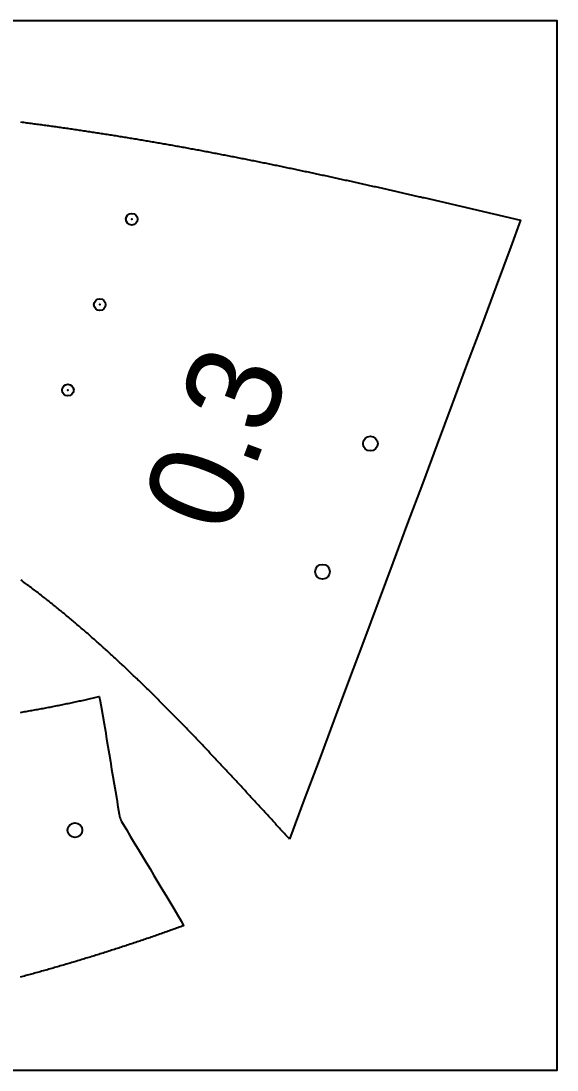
# Model space of a CAD drawing. Extents: x 65 to 369, y 520 to 566.
# Drawn here: x 135.28 to 158.78, y 519.79 to 565.79 of the extents above; entities that cross this region are included whole.
import ezdxf

# ---------------------------------------------------------------- set-up
doc = ezdxf.new("R2010")
doc.units = 0
doc.header["$PDMODE"] = 32
doc.header["$PDSIZE"] = 0.51
doc.layers.get('0').update_dxf_attribs({"linetype": 'CONTINUOUS'})
for name, color, linetype in [('ANNOTATION', 7, 'CONTINUOUS'), ('CUT_SHEET', 1, 'CONTINUOUS'), ('DRILLING', 3, 'CONTINUOUS'), ('ENGRAVE', 4, 'CONTINUOUS')]:
    doc.layers.add(name, color=color, linetype=linetype)
doc.styles.add('TW_CEN_MT', font='txt')

# ---------------------------------------------------------------- blocks, each defined once
blk = doc.blocks.new('*U782')
at = {"layer": 'ENGRAVE'}
blk.add_point((0, 0), dxfattribs=at)
blk = doc.blocks.new('*U783')
at = {"layer": 'ENGRAVE', "color": 0, "linetype": 'BYBLOCK'}
for p in [(0, 0), (4, 0), (8, 0)]:
    blk.add_blockref('*U782', p, dxfattribs=at)
blk = doc.blocks.new('*U1029')
at = {"layer": 'ANNOTATION', "color": 7, "style": 'TW_CEN_MT'}
blk.add_text('0.3', height=4.1481, rotation=69.5041, dxfattribs=at).set_placement((144.399, 543.14))

msp = doc.modelspace()

# ---------------------------------------------------------------- linework, layer by layer
for points in [[(135.267, 561.358, 0), (135.332, 561.349, 0), (135.396, 561.341, 0), (135.46, 561.333, 0), (135.524, 561.324, 0), (135.588, 561.316, 0), (135.653, 561.308, 0), (135.717, 561.299, 0), (135.781, 561.291, 0), (135.845, 561.282, 0), (135.909, 561.274, 0), (135.973, 561.265, 0), (136.038, 561.256, 0), (136.102, 561.248, 0), (136.166, 561.239, 0), (136.23, 561.23, 0), (136.294, 561.222, 0), (136.358, 561.213, 0), (136.423, 561.204, 0), (136.487, 561.195, 0), (136.551, 561.186, 0), (136.615, 561.178, 0), (136.679, 561.169, 0), (136.743, 561.16, 0), (136.807, 561.151, 0), (136.871, 561.142, 0), (136.936, 561.133, 0), (137, 561.124, 0), (137.064, 561.115, 0), (137.128, 561.105, 0), (137.192, 561.096, 0), (137.256, 561.087, 0), (137.32, 561.078, 0), (137.384, 561.069, 0), (137.448, 561.059, 0), (137.512, 561.05, 0), (137.576, 561.041, 0), (137.64, 561.031, 0), (137.704, 561.022, 0), (137.768, 561.013, 0), (137.832, 561.003, 0), (137.897, 560.994, 0), (137.961, 560.984, 0), (138.025, 560.975, 0), (138.089, 560.965, 0), (138.153, 560.955, 0), (138.217, 560.946, 0), (138.281, 560.936, 0), (138.345, 560.926, 0), (138.409, 560.917, 0), (138.473, 560.907, 0), (138.537, 560.897, 0), (138.601, 560.887, 0), (138.664, 560.878, 0), (138.728, 560.868, 0), (138.792, 560.858, 0), (138.856, 560.848, 0), (138.92, 560.838, 0), (138.984, 560.828, 0), (139.048, 560.818, 0), (139.112, 560.808, 0), (139.176, 560.798, 0), (139.24, 560.788, 0), (139.304, 560.778, 0), (139.368, 560.767, 0), (139.432, 560.757, 0), (139.496, 560.747, 0), (139.56, 560.737, 0), (139.623, 560.726, 0), (139.687, 560.716, 0), (139.751, 560.706, 0), (139.815, 560.695, 0), (139.879, 560.685, 0), (139.943, 560.674, 0), (140.007, 560.664, 0), (140.07, 560.653, 0), (140.134, 560.643, 0), (140.198, 560.632, 0), (140.262, 560.622, 0), (140.326, 560.611, 0), (140.39, 560.6, 0), (140.453, 560.59, 0), (140.517, 560.579, 0), (140.581, 560.568, 0), (140.645, 560.557, 0), (140.709, 560.547, 0), (140.772, 560.536, 0), (140.836, 560.525, 0), (140.9, 560.514, 0), (140.964, 560.503, 0), (141.027, 560.492, 0), (141.091, 560.481, 0), (141.155, 560.47, 0), (141.219, 560.459, 0), (141.282, 560.448, 0), (141.346, 560.437, 0), (141.41, 560.426, 0), (141.473, 560.415, 0), (141.537, 560.404, 0), (141.601, 560.393, 0), (141.665, 560.381, 0), (141.728, 560.37, 0), (141.792, 560.359, 0), (141.856, 560.347, 0), (141.919, 560.336, 0), (141.983, 560.325, 0), (142.046, 560.313, 0), (142.11, 560.302, 0), (142.174, 560.291, 0), (142.237, 560.279, 0), (142.301, 560.268, 0), (142.365, 560.256, 0), (142.428, 560.245, 0), (142.492, 560.233, 0), (142.555, 560.221, 0), (142.619, 560.21, 0), (142.682, 560.198, 0), (142.746, 560.186, 0), (142.81, 560.175, 0), (142.873, 560.163, 0), (142.937, 560.151, 0), (143, 560.14, 0), (143.064, 560.128, 0), (143.127, 560.116, 0), (143.191, 560.104, 0), (143.254, 560.092, 0), (143.318, 560.08, 0), (143.381, 560.068, 0), (143.445, 560.056, 0), (143.508, 560.044, 0), (143.571, 560.032, 0), (143.635, 560.02, 0), (143.698, 560.008, 0), (143.762, 559.996, 0), (143.825, 559.984, 0), (143.889, 559.972, 0), (143.952, 559.96, 0), (144.015, 559.948, 0), (144.079, 559.936, 0), (144.142, 559.923, 0), (144.205, 559.911, 0), (144.269, 559.899, 0), (144.332, 559.887, 0), (144.396, 559.874, 0), (144.459, 559.862, 0), (144.522, 559.85, 0), (144.586, 559.837, 0), (144.649, 559.825, 0), (144.712, 559.812, 0), (144.775, 559.8, 0), (144.839, 559.787, 0), (144.902, 559.775, 0), (144.965, 559.762, 0), (145.028, 559.75, 0), (145.092, 559.737, 0), (145.155, 559.725, 0), (145.218, 559.712, 0), (145.281, 559.7, 0), (145.345, 559.687, 0), (145.408, 559.674, 0), (145.471, 559.662, 0), (145.534, 559.649, 0), (145.597, 559.636, 0), (145.661, 559.623, 0), (145.724, 559.611, 0), (145.787, 559.598, 0), (145.85, 559.585, 0), (145.913, 559.572, 0), (145.976, 559.559, 0), (146.039, 559.547, 0), (146.103, 559.534, 0), (146.166, 559.521, 0), (146.229, 559.508, 0), (146.292, 559.495, 0), (146.355, 559.482, 0), (146.418, 559.469, 0), (146.481, 559.456, 0), (146.544, 559.443, 0), (146.607, 559.43, 0), (146.67, 559.417, 0), (146.733, 559.404, 0), (146.796, 559.391, 0), (146.859, 559.378, 0), (146.922, 559.364, 0), (146.985, 559.351, 0), (147.048, 559.338, 0), (147.111, 559.325, 0), (147.174, 559.312, 0), (147.237, 559.299, 0), (147.3, 559.285, 0), (147.363, 559.272, 0), (147.426, 559.259, 0), (147.489, 559.245, 0), (147.552, 559.232, 0), (147.615, 559.219, 0), (147.678, 559.206, 0), (147.741, 559.192, 0), (147.804, 559.179, 0), (147.867, 559.165, 0), (147.93, 559.152, 0), (147.993, 559.139, 0), (148.056, 559.125, 0), (148.119, 559.112, 0), (148.182, 559.098, 0), (148.244, 559.085, 0), (148.307, 559.071, 0), (148.37, 559.058, 0), (148.433, 559.044, 0), (148.496, 559.031, 0), (148.559, 559.017, 0), (148.622, 559.004, 0), (148.684, 558.99, 0), (148.747, 558.976, 0), (148.81, 558.963, 0), (148.873, 558.949, 0), (148.936, 558.935, 0), (148.999, 558.922, 0), (149.061, 558.908, 0), (149.124, 558.894, 0), (149.187, 558.881, 0), (149.25, 558.867, 0), (149.312, 558.853, 0), (149.375, 558.84, 0), (149.438, 558.826, 0), (149.501, 558.812, 0), (149.564, 558.798, 0), (149.626, 558.784, 0), (149.689, 558.771, 0), (149.752, 558.757, 0), (149.814, 558.743, 0), (149.877, 558.729, 0), (149.94, 558.715, 0), (150.003, 558.701, 0), (150.065, 558.688, 0), (150.128, 558.674, 0), (150.191, 558.66, 0), (150.253, 558.646, 0), (150.316, 558.632, 0), (150.379, 558.618, 0), (150.441, 558.604, 0), (150.504, 558.59, 0), (150.567, 558.576, 0), (150.629, 558.562, 0), (150.692, 558.548, 0), (150.755, 558.534, 0), (150.817, 558.52, 0), (150.88, 558.506, 0), (150.943, 558.492, 0), (151.005, 558.478, 0), (151.068, 558.464, 0), (151.13, 558.45, 0), (151.193, 558.436, 0), (151.256, 558.422, 0), (151.318, 558.408, 0), (151.381, 558.393, 0), (151.443, 558.379, 0), (151.506, 558.365, 0), (151.568, 558.351, 0), (151.631, 558.337, 0), (151.694, 558.323, 0), (151.756, 558.309, 0), (151.819, 558.294, 0), (151.881, 558.28, 0), (151.944, 558.266, 0), (152.006, 558.252, 0), (152.069, 558.238, 0), (152.131, 558.223, 0), (152.194, 558.209, 0), (152.256, 558.195, 0), (152.319, 558.181, 0), (152.381, 558.166, 0), (152.444, 558.152, 0), (152.506, 558.138, 0), (152.569, 558.124, 0), (152.631, 558.109, 0), (152.694, 558.095, 0), (152.756, 558.081, 0), (152.819, 558.067, 0), (152.881, 558.052, 0), (152.943, 558.038, 0), (153.006, 558.024, 0), (153.068, 558.009, 0), (153.131, 557.995, 0), (153.193, 557.981, 0), (153.256, 557.966, 0), (153.318, 557.952, 0), (153.381, 557.938, 0), (153.443, 557.923, 0), (153.505, 557.909, 0), (153.568, 557.894, 0), (153.63, 557.88, 0), (153.693, 557.866, 0), (153.755, 557.851, 0), (153.817, 557.837, 0), (153.88, 557.822, 0), (153.942, 557.808, 0), (154.004, 557.794, 0), (154.067, 557.779, 0), (154.129, 557.765, 0), (154.191, 557.75, 0), (154.254, 557.736, 0), (154.316, 557.722, 0), (154.379, 557.707, 0), (154.441, 557.693, 0), (154.503, 557.678, 0), (154.566, 557.664, 0), (154.628, 557.649, 0), (154.69, 557.635, 0), (154.752, 557.62, 0), (154.815, 557.606, 0), (154.877, 557.591, 0), (154.939, 557.577, 0), (155.002, 557.563, 0), (155.064, 557.548, 0), (155.126, 557.534, 0), (155.189, 557.519, 0), (155.251, 557.505, 0), (155.313, 557.49, 0), (155.375, 557.476, 0), (155.438, 557.461, 0), (155.5, 557.447, 0), (155.562, 557.432, 0), (155.624, 557.418, 0), (155.687, 557.403, 0), (155.749, 557.389, 0), (155.811, 557.374, 0), (155.873, 557.36, 0), (155.936, 557.345, 0), (155.998, 557.331, 0), (156.06, 557.316, 0), (156.122, 557.302, 0), (156.185, 557.287, 0), (156.247, 557.273, 0), (156.309, 557.258, 0), (156.371, 557.244, 0), (156.433, 557.229, 0), (156.496, 557.215, 0), (156.558, 557.2, 0), (156.62, 557.186, 0), (156.682, 557.171, 0), (156.744, 557.157, 0), (156.807, 557.142, 0), (156.869, 557.128, 0), (156.931, 557.113, 0), (156.993, 557.099, 0), (157.055, 557.084, 0), (157.117, 557.07, 0), (157.18, 557.055, 0), (156.763, 555.881, 0), (156.116, 554.15, 0), (155.469, 552.419, 0), (154.821, 550.688, 0), (154.174, 548.957, 0), (153.527, 547.225, 0), (152.88, 545.494, 0), (152.233, 543.763, 0), (151.586, 542.032, 0), (150.939, 540.3, 0), (150.292, 538.569, 0), (149.644, 536.838, 0), (148.997, 535.107, 0), (148.35, 533.376, 0), (147.703, 531.644, 0), (147.056, 529.913, 0)], [(147.056, 529.913, 0), (147.013, 529.96, 0), (146.969, 530.008, 0), (146.926, 530.055, 0), (146.882, 530.103, 0), (146.839, 530.15, 0), (146.795, 530.197, 0), (146.752, 530.245, 0), (146.709, 530.292, 0), (146.665, 530.339, 0), (146.622, 530.387, 0), (146.578, 530.434, 0), (146.535, 530.481, 0), (146.491, 530.529, 0), (146.448, 530.576, 0), (146.405, 530.624, 0), (146.361, 530.671, 0), (146.318, 530.718, 0), (146.274, 530.766, 0), (146.231, 530.813, 0), (146.188, 530.86, 0), (146.144, 530.907, 0), (146.101, 530.955, 0), (146.057, 531.002, 0), (146.014, 531.049, 0), (145.971, 531.096, 0), (145.927, 531.144, 0), (145.884, 531.191, 0), (145.841, 531.238, 0), (145.797, 531.285, 0), (145.754, 531.333, 0), (145.711, 531.38, 0), (145.667, 531.427, 0), (145.624, 531.474, 0), (145.581, 531.521, 0), (145.537, 531.568, 0), (145.494, 531.615, 0), (145.45, 531.663, 0), (145.407, 531.71, 0), (145.364, 531.757, 0), (145.32, 531.804, 0), (145.277, 531.851, 0), (145.234, 531.898, 0), (145.19, 531.945, 0), (145.147, 531.992, 0), (145.104, 532.039, 0), (145.06, 532.086, 0), (145.017, 532.133, 0), (144.974, 532.18, 0), (144.93, 532.227, 0), (144.887, 532.273, 0), (144.843, 532.32, 0), (144.8, 532.367, 0), (144.757, 532.414, 0), (144.713, 532.461, 0), (144.67, 532.508, 0), (144.627, 532.554, 0), (144.583, 532.601, 0), (144.54, 532.648, 0), (144.496, 532.694, 0), (144.453, 532.741, 0), (144.409, 532.788, 0), (144.366, 532.834, 0), (144.323, 532.881, 0), (144.279, 532.928, 0), (144.236, 532.974, 0), (144.192, 533.021, 0), (144.149, 533.067, 0), (144.105, 533.114, 0), (144.062, 533.16, 0), (144.018, 533.207, 0), (143.975, 533.253, 0), (143.931, 533.3, 0), (143.888, 533.346, 0), (143.844, 533.392, 0), (143.801, 533.439, 0), (143.757, 533.485, 0), (143.714, 533.531, 0), (143.67, 533.577, 0), (143.627, 533.624, 0), (143.583, 533.67, 0), (143.539, 533.716, 0), (143.496, 533.762, 0), (143.452, 533.808, 0), (143.409, 533.854, 0), (143.365, 533.9, 0), (143.321, 533.946, 0), (143.278, 533.992, 0), (143.234, 534.038, 0), (143.19, 534.084, 0), (143.147, 534.13, 0), (143.103, 534.176, 0), (143.059, 534.222, 0), (143.015, 534.268, 0), (142.972, 534.313, 0), (142.928, 534.359, 0), (142.884, 534.405, 0), (142.84, 534.45, 0), (142.797, 534.496, 0), (142.753, 534.542, 0), (142.709, 534.587, 0), (142.665, 534.633, 0), (142.621, 534.678, 0), (142.577, 534.724, 0), (142.533, 534.769, 0), (142.489, 534.814, 0), (142.446, 534.86, 0), (142.402, 534.905, 0), (142.358, 534.95, 0), (142.314, 534.996, 0), (142.27, 535.041, 0), (142.226, 535.086, 0), (142.182, 535.131, 0), (142.137, 535.176, 0), (142.093, 535.221, 0), (142.049, 535.266, 0), (142.005, 535.311, 0), (141.961, 535.356, 0), (141.917, 535.401, 0), (141.873, 535.446, 0), (141.829, 535.491, 0), (141.784, 535.536, 0), (141.74, 535.58, 0), (141.696, 535.625, 0), (141.652, 535.67, 0), (141.607, 535.714, 0), (141.563, 535.759, 0), (141.519, 535.803, 0), (141.474, 535.848, 0), (141.43, 535.892, 0), (141.385, 535.937, 0), (141.341, 535.981, 0), (141.297, 536.026, 0), (141.252, 536.07, 0), (141.208, 536.114, 0), (141.163, 536.158, 0), (141.118, 536.202, 0), (141.074, 536.246, 0), (141.029, 536.291, 0), (140.985, 536.335, 0), (140.94, 536.378, 0), (140.895, 536.422, 0), (140.851, 536.466, 0), (140.806, 536.51, 0), (140.761, 536.554, 0), (140.716, 536.598, 0), (140.672, 536.641, 0), (140.627, 536.685, 0), (140.582, 536.729, 0), (140.537, 536.772, 0), (140.492, 536.816, 0), (140.447, 536.859, 0), (140.402, 536.902, 0), (140.357, 536.946, 0), (140.312, 536.989, 0), (140.267, 537.032, 0), (140.222, 537.075, 0), (140.177, 537.119, 0), (140.132, 537.162, 0), (140.087, 537.205, 0), (140.041, 537.248, 0), (139.996, 537.291, 0), (139.951, 537.333, 0), (139.906, 537.376, 0), (139.86, 537.419, 0), (139.815, 537.462, 0), (139.77, 537.504, 0), (139.724, 537.547, 0), (139.679, 537.59, 0), (139.633, 537.632, 0), (139.588, 537.675, 0), (139.542, 537.717, 0), (139.497, 537.759, 0), (139.451, 537.802, 0), (139.405, 537.844, 0), (139.36, 537.886, 0), (139.314, 537.928, 0), (139.268, 537.97, 0), (139.223, 538.012, 0), (139.177, 538.054, 0), (139.131, 538.096, 0), (139.085, 538.138, 0), (139.039, 538.179, 0), (138.993, 538.221, 0), (138.947, 538.263, 0), (138.901, 538.304, 0), (138.855, 538.346, 0), (138.809, 538.387, 0), (138.763, 538.429, 0), (138.717, 538.47, 0), (138.67, 538.511, 0), (138.624, 538.553, 0), (138.578, 538.594, 0), (138.532, 538.635, 0), (138.485, 538.676, 0), (138.439, 538.717, 0), (138.392, 538.758, 0), (138.346, 538.799, 0), (138.299, 538.84, 0), (138.253, 538.88, 0), (138.206, 538.921, 0), (138.16, 538.962, 0), (138.113, 539.002, 0), (138.066, 539.043, 0), (138.019, 539.083, 0), (137.973, 539.123, 0), (137.926, 539.164, 0), (137.879, 539.204, 0), (137.832, 539.244, 0), (137.785, 539.284, 0), (137.738, 539.324, 0), (137.691, 539.364, 0), (137.644, 539.404, 0), (137.597, 539.444, 0), (137.55, 539.483, 0), (137.502, 539.523, 0), (137.455, 539.563, 0), (137.408, 539.602, 0), (137.36, 539.642, 0), (137.313, 539.681, 0), (137.266, 539.72, 0), (137.218, 539.76, 0), (137.171, 539.799, 0), (137.123, 539.838, 0), (137.075, 539.877, 0), (137.028, 539.916, 0), (136.98, 539.955, 0), (136.932, 539.994, 0), (136.884, 540.032, 0), (136.837, 540.071, 0), (136.789, 540.11, 0), (136.741, 540.148, 0), (136.693, 540.187, 0), (136.645, 540.225, 0), (136.597, 540.263, 0), (136.548, 540.302, 0), (136.5, 540.34, 0), (136.452, 540.378, 0), (136.404, 540.416, 0), (136.355, 540.454, 0), (136.307, 540.492, 0), (136.259, 540.529, 0), (136.21, 540.567, 0), (136.161, 540.605, 0), (136.113, 540.642, 0), (136.064, 540.68, 0), (136.016, 540.717, 0), (135.967, 540.755, 0), (135.918, 540.792, 0), (135.869, 540.829, 0), (135.82, 540.866, 0), (135.771, 540.903, 0), (135.722, 540.94, 0), (135.673, 540.977, 0), (135.624, 541.014, 0), (135.575, 541.051, 0), (135.526, 541.088, 0), (135.476, 541.124, 0), (135.427, 541.161, 0), (135.378, 541.197, 0), (135.328, 541.234, 0), (135.279, 541.27, 0)], [(135.26, 535.468, 0), (135.322, 535.479, 0), (135.384, 535.489, 0), (135.446, 535.5, 0), (135.508, 535.511, 0), (135.57, 535.522, 0), (135.632, 535.532, 0), (135.694, 535.543, 0), (135.755, 535.554, 0), (135.817, 535.565, 0), (135.879, 535.577, 0), (135.941, 535.588, 0), (136.003, 535.599, 0), (136.064, 535.61, 0), (136.126, 535.622, 0), (136.188, 535.633, 0), (136.249, 535.645, 0), (136.311, 535.656, 0), (136.373, 535.668, 0), (136.434, 535.68, 0), (136.496, 535.691, 0), (136.558, 535.703, 0), (136.619, 535.715, 0), (136.681, 535.727, 0), (136.742, 535.739, 0), (136.804, 535.751, 0), (136.865, 535.763, 0), (136.927, 535.776, 0), (136.989, 535.788, 0), (137.05, 535.8, 0), (137.111, 535.813, 0), (137.173, 535.825, 0), (137.234, 535.838, 0), (137.296, 535.85, 0), (137.357, 535.863, 0), (137.418, 535.876, 0), (137.48, 535.889, 0), (137.541, 535.902, 0), (137.602, 535.915, 0), (137.664, 535.928, 0), (137.725, 535.941, 0), (137.786, 535.954, 0), (137.848, 535.967, 0), (137.909, 535.98, 0), (137.97, 535.994, 0), (138.031, 536.007, 0), (138.092, 536.021, 0), (138.153, 536.034, 0), (138.215, 536.048, 0), (138.276, 536.062, 0), (138.337, 536.076, 0), (138.398, 536.089, 0), (138.459, 536.103, 0), (138.52, 536.117, 0), (138.581, 536.131, 0), (138.642, 536.146, 0), (138.703, 536.16, 0), (138.76, 535.963, 0), (138.815, 535.632, 0), (138.871, 535.301, 0), (138.926, 534.97, 0), (138.981, 534.639, 0), (139.036, 534.308, 0), (139.092, 533.977, 0), (139.147, 533.646, 0), (139.202, 533.315, 0), (139.257, 532.984, 0), (139.313, 532.653, 0), (139.368, 532.322, 0), (139.423, 531.991, 0), (139.479, 531.66, 0), (139.534, 531.329, 0), (139.589, 530.998, 0), (139.604, 530.918, 0), (139.62, 530.857, 0), (139.64, 530.796, 0), (139.664, 530.737, 0), (139.692, 530.679, 0), (139.73, 530.613, 0), (139.903, 530.325, 0), (140.076, 530.038, 0), (140.248, 529.75, 0), (140.421, 529.463, 0), (140.594, 529.175, 0), (140.767, 528.887, 0), (140.94, 528.6, 0), (141.113, 528.312, 0), (141.286, 528.024, 0), (141.458, 527.737, 0), (141.631, 527.449, 0), (141.804, 527.161, 0), (141.977, 526.874, 0), (142.15, 526.586, 0), (142.323, 526.299, 0), (142.409, 526.109, 0), (142.347, 526.087, 0), (142.286, 526.065, 0), (142.224, 526.043, 0), (142.163, 526.021, 0), (142.101, 525.999, 0), (142.04, 525.977, 0), (141.978, 525.955, 0), (141.916, 525.933, 0), (141.855, 525.911, 0), (141.793, 525.889, 0), (141.732, 525.867, 0), (141.67, 525.846, 0), (141.608, 525.824, 0), (141.547, 525.802, 0), (141.485, 525.781, 0), (141.423, 525.759, 0), (141.361, 525.738, 0), (141.3, 525.716, 0), (141.238, 525.695, 0), (141.176, 525.674, 0), (141.114, 525.652, 0), (141.053, 525.631, 0), (140.991, 525.61, 0), (140.929, 525.588, 0), (140.867, 525.567, 0), (140.805, 525.546, 0), (140.743, 525.525, 0), (140.682, 525.504, 0), (140.62, 525.483, 0), (140.558, 525.462, 0), (140.496, 525.441, 0), (140.434, 525.421, 0), (140.372, 525.4, 0), (140.31, 525.379, 0), (140.248, 525.358, 0), (140.186, 525.338, 0), (140.124, 525.317, 0), (140.062, 525.297, 0), (140, 525.276, 0), (139.938, 525.256, 0), (139.876, 525.235, 0), (139.814, 525.215, 0), (139.752, 525.195, 0), (139.689, 525.174, 0), (139.627, 525.154, 0), (139.565, 525.134, 0), (139.503, 525.114, 0), (139.441, 525.094, 0), (139.379, 525.074, 0), (139.316, 525.054, 0), (139.254, 525.034, 0), (139.192, 525.014, 0), (139.13, 524.994, 0), (139.067, 524.974, 0), (139.005, 524.954, 0), (138.943, 524.935, 0), (138.881, 524.915, 0), (138.818, 524.895, 0), (138.756, 524.876, 0), (138.694, 524.856, 0), (138.631, 524.837, 0), (138.569, 524.817, 0), (138.506, 524.798, 0), (138.444, 524.779, 0), (138.382, 524.759, 0), (138.319, 524.74, 0), (138.257, 524.721, 0), (138.194, 524.702, 0), (138.132, 524.683, 0), (138.069, 524.664, 0), (138.007, 524.645, 0), (137.944, 524.626, 0), (137.882, 524.607, 0), (137.819, 524.588, 0), (137.757, 524.569, 0), (137.694, 524.55, 0), (137.632, 524.531, 0), (137.569, 524.513, 0), (137.506, 524.494, 0), (137.444, 524.476, 0), (137.381, 524.457, 0), (137.318, 524.438, 0), (137.256, 524.42, 0), (137.193, 524.402, 0), (137.13, 524.383, 0), (137.068, 524.365, 0), (137.005, 524.347, 0), (136.942, 524.328, 0), (136.88, 524.31, 0), (136.817, 524.292, 0), (136.754, 524.274, 0), (136.691, 524.256, 0), (136.628, 524.238, 0), (136.566, 524.22, 0), (136.503, 524.202, 0), (136.44, 524.184, 0), (136.377, 524.167, 0), (136.314, 524.149, 0), (136.251, 524.131, 0), (136.188, 524.114, 0), (136.126, 524.096, 0), (136.063, 524.078, 0), (136, 524.061, 0), (135.937, 524.043, 0), (135.874, 524.026, 0), (135.811, 524.009, 0), (135.748, 523.991, 0), (135.685, 523.974, 0), (135.622, 523.957, 0), (135.559, 523.94, 0), (135.496, 523.923, 0), (135.433, 523.905, 0), (135.37, 523.888, 0), (135.307, 523.871, 0), (135.243, 523.855, 0)]]:
    msp.add_polyline3d(points)
at = {"layer": 'CUT_SHEET'}
msp.add_lwpolyline([(64.7823, 565.7852), (64.7823, 519.7852), (158.7823, 519.7852), (158.7823, 565.7852)], close=True, dxfattribs=at)
at = {"layer": 'DRILLING'}
for centre in [(150.6024, 547.2547), (148.5016, 541.6345), (137.6471, 530.3032)]:
    msp.add_circle(centre, 0.3225, dxfattribs=at)

# ---------------------------------------------------------------- block references
msp.add_blockref('*U1029', (0, 0))
at = {"layer": 'ENGRAVE', "xscale": -1, "rotation": 69.50408543005281}
msp.add_blockref('*U783', (140.1381, 557.0935), dxfattribs=at)

doc.saveas('drawing.dxf')
